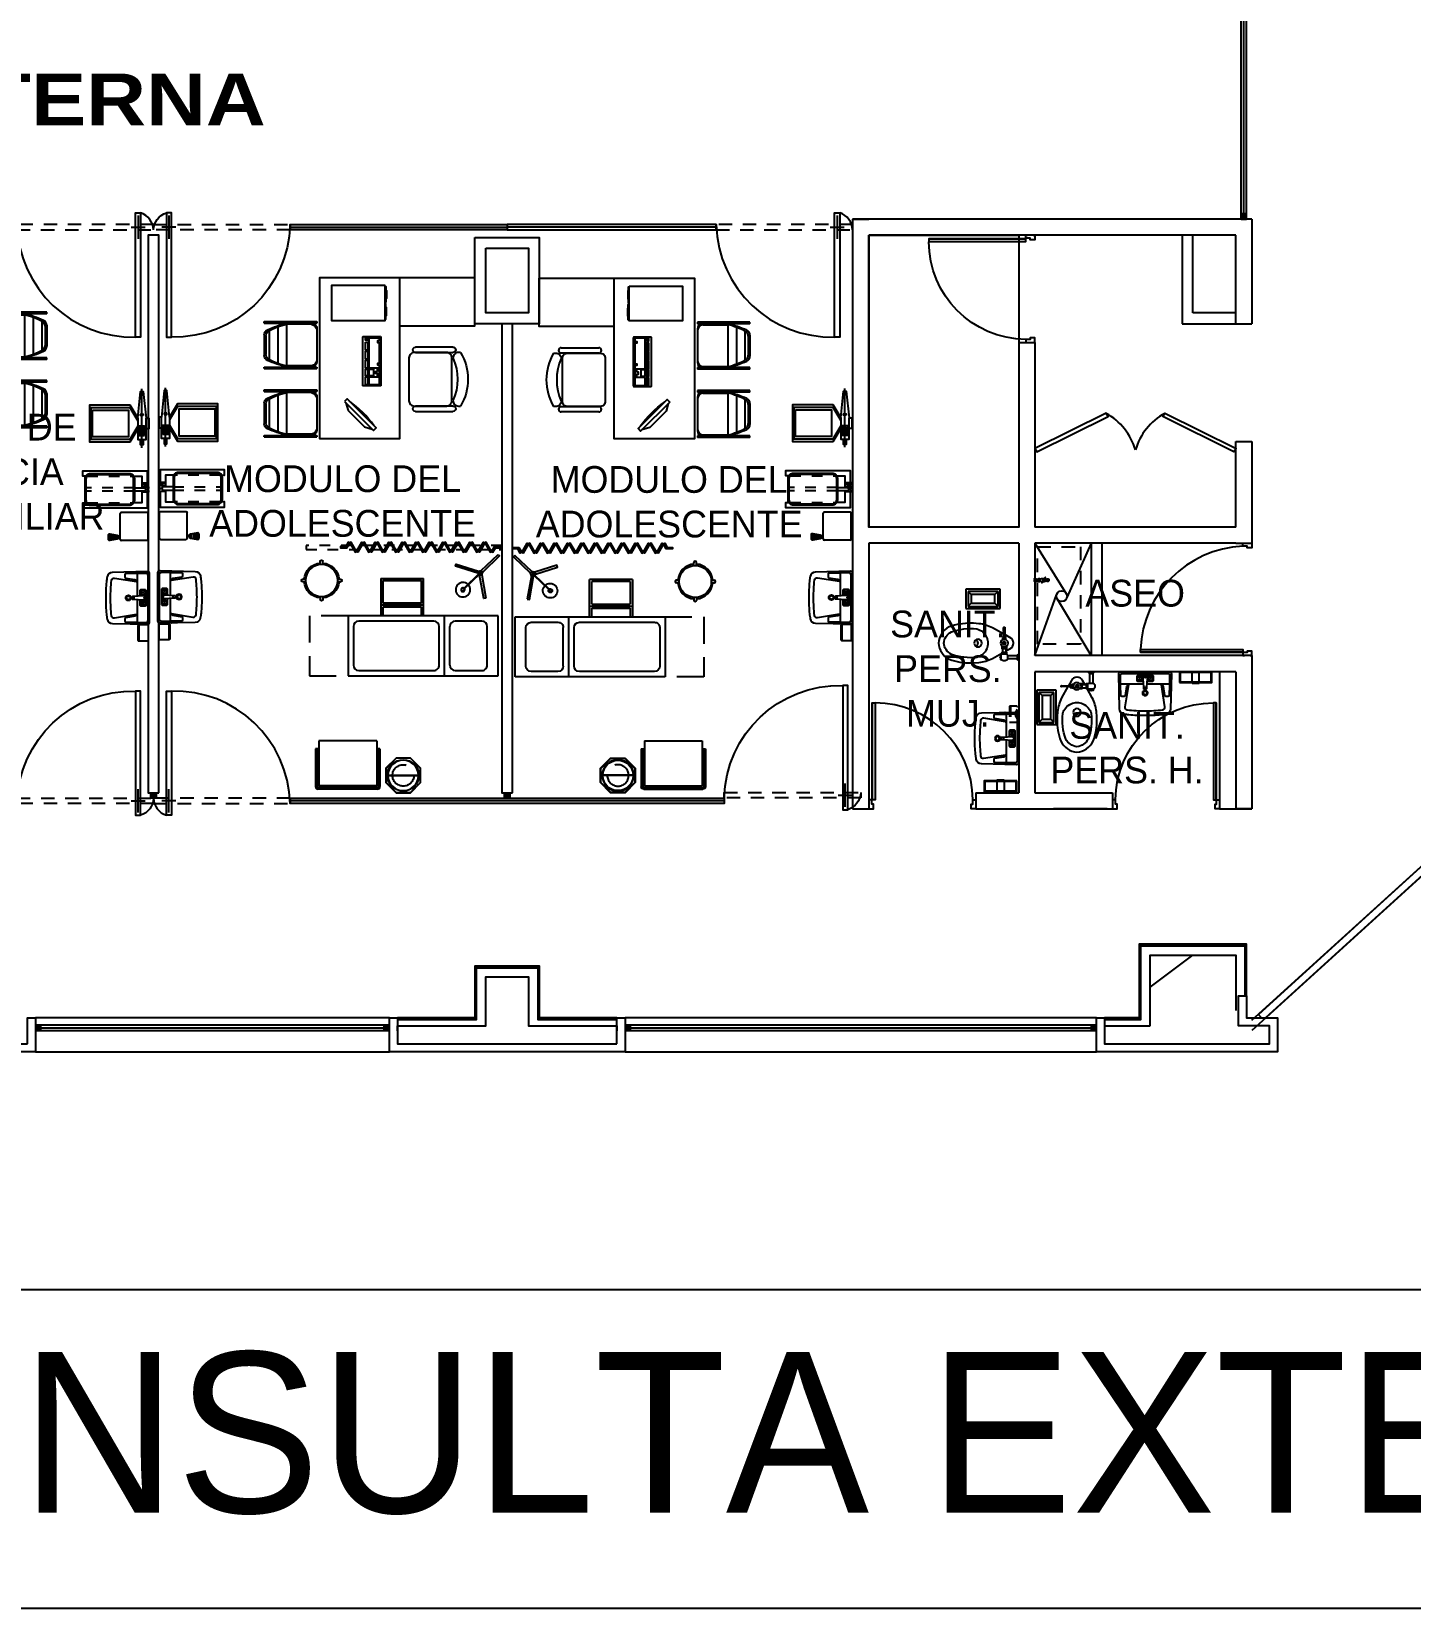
# Model space of a CAD drawing. Header units: millimetres. Extents: x 2523 to 2756, y 378 to 482.
# Drawn here: x 2570.74 to 2583.61, y 378.27 to 392.99 of the extents above; entities that cross this region are included whole.
import ezdxf

# ---------------------------------------------------------------- set-up
doc = ezdxf.new("R2010")
doc.units = ezdxf.units.MM
for name, pattern in [('DASHED', [0.75, 0.5, -0.25]), ('H25', [0.06, 0.0375, -0.0225]), ('HIDDE50', [0.08, 0.05, -0.03]), ('HIDDEN', [0.375, 0.25, -0.125]), ('HIDDEN2', [0.1875, 0.125, -0.0625])]:
    doc.linetypes.add(name, pattern=pattern)
doc.layers.get('Defpoints').update_dxf_attribs({"color": 8})
for name, color, linetype in [('CANCEL', 6, 'Continuous'), ('MOBILIARIO', 161, 'Continuous'), ('MOBSANIT', 161, 'Continuous'), ('MS', 8, 'Continuous'), ('PISOS', 1, 'Continuous'), ('PUERTAS', 2, 'Continuous')]:
    doc.layers.add(name, color=color, linetype=linetype)
doc.styles.add('STYLE1', font='GOTHIC.TTF')
doc.styles.add('TEXTOS', font='')
doc.styles.get('TEXTOS').set_extended_font_data('Arial Black')

# ---------------------------------------------------------------- blocks, each defined once
blk = doc.blocks.new('LVVZ1VS')
at = {"color": 8}
blk.add_line((0.012, -0.143), (-0.012, -0.143), dxfattribs=at)
for points in [[(0.24, -0.348), (0.245, -0.02, 0.418008), (0.225, 0), (-0.225, 0, 0.421093), (-0.245, -0.02), (-0.237, -0.349, 0.362961), (-0.195, -0.397, 0.013873), (-0.151, -0.403, 0.023993), (0.002, -0.41, 0.024799), (0.151, -0.403, 0.015126), (0.198, -0.396, 0.364514)], [(-0.075, -0.068, -0.247805), (-0.057, -0.086, 0.116963), (-0.045, -0.086, -0.247805), (-0.027, -0.068, 0.116963), (-0.027, -0.056, -0.247805), (-0.045, -0.038, 0.116963), (-0.057, -0.038, -0.247805), (-0.075, -0.056, 0.116963)], [(0.012, -0.14), (0.018, -0.069, 0.015831), (0.018, -0.069), (0.018, -0.042, 0.414214), (0.014, -0.038), (-0.014, -0.038, 0.414214), (-0.018, -0.042), (-0.018, -0.069, 0.015831), (-0.018, -0.069), (-0.012, -0.14, -0.015831), (-0.012, -0.141), (-0.012, -0.159, 0.414214), (-0.008, -0.163), (0.008, -0.163, 0.414214), (0.012, -0.159), (0.012, -0.141, -0.015831)], [(0.075, -0.068, 0.247805), (0.057, -0.086, -0.116963), (0.045, -0.086, 0.247805), (0.027, -0.068, -0.116963), (0.027, -0.056, 0.247805), (0.045, -0.038, -0.116963), (0.057, -0.038, 0.247805), (0.075, -0.056, -0.116963)]]:
    blk.add_lwpolyline(points, format="xyb", close=True)
for points in [[(0.243, -0.127, -0.408931), (0.24, -0.13), (0.231, -0.13, -0.419516), (0.228, -0.126), (0.229, -0.035, 0.49024), (0.209, -0.015), (-0.209, -0.015, 0.425911), (-0.229, -0.035), (-0.228, -0.126, -0.419516), (-0.231, -0.13), (-0.239, -0.13, -0.408931), (-0.242, -0.127)], [(0.144, -0.115, -0.368916), (0.154, -0.123), (0.189, -0.327, -0.428122), (0.167, -0.356, -0.027474), (0.002, -0.365, -0.026047), (-0.163, -0.356, -0.428854), (-0.185, -0.328), (-0.154, -0.123, -0.368908), (-0.144, -0.115), (-0.015, -0.115)], [(-0.017, -0.089), (-0.069, -0.089, -0.414214), (-0.078, -0.08), (-0.078, -0.044, -0.414214), (-0.069, -0.034), (0.068, -0.034, -0.414214), (0.078, -0.044), (0.078, -0.08, -0.414214), (0.068, -0.089), (0.017, -0.089)]]:
    blk.add_lwpolyline(points, format="xyb")
for points in [[(-0.228, -0.115), (-0.144, -0.115)], [(0.144, -0.115), (0.228, -0.115)]]:
    blk.add_lwpolyline(points, dxfattribs=at)
for points in [[(-0.228, -0.126), (-0.226, -0.22, 0.408931), (-0.216, -0.23), (-0.195, -0.23, 0.368908), (-0.185, -0.222), (-0.172, -0.138, -0.336277), (-0.162, -0.13), (-0.155, -0.13)], [(0.155, -0.13), (0.162, -0.13, -0.262297), (0.172, -0.138), (0.185, -0.222, 0.368908), (0.195, -0.23), (0.216, -0.23, 0.408931), (0.226, -0.22), (0.228, -0.126)]]:
    blk.add_lwpolyline(points, format="xyb", dxfattribs=at)
blk.add_lwpolyline([(0.015, -0.115), (0.144, -0.115)])
for centre, radius in [((-0.051, -0.062), 0.00337), ((-0.051, -0.062), 0.00337), ((0, -0.049), 0.00515), ((0.051, -0.062), 0.00337), ((0.051, -0.062), 0.00337)]:
    blk.add_circle(centre, radius)
for radius in [0.025, 0.0175]:
    blk.add_circle((0, -0.198), radius, dxfattribs=at)
for centre, start, end in [((-0.051, -0.062), 106.4867, 163.5133), ((-0.051, -0.062), 196.4867, 253.5133), ((-0.051, -0.062), 16.4867, 73.5133), ((-0.051, -0.062), 286.4867, 343.5133), ((0.051, -0.062), 106.4867, 163.5133), ((0.051, -0.062), 196.4867, 253.5133), ((0.051, -0.062), 16.4867, 73.5133), ((0.051, -0.062), 286.4867, 343.5133)]:
    blk.add_arc(centre, 0.0225, start, end, dxfattribs=at)
blk = doc.blocks.new('BPED')
at = {"layer": 'MOBILIARIO'}
for p, q in [((0, -0.12), (0, 0.12)), ((0.25, 0.13), (0.01, 0.13)), ((0.26, -0.12), (0.26, 0.12)), ((-0.096, -0.076), (-0.096, -0.123)), ((-0.077, -0.079), (-0.077, -0.12)), ((-0.058, -0.082), (-0.058, -0.117)), ((-0.038, -0.085), (-0.038, -0.114)), ((-0.02, -0.093), (0, -0.093)), ((-0.02, -0.105), (0, -0.105)), ((0.25, -0.13), (0.01, -0.13))]:
    blk.add_line(p, q, dxfattribs=at)
blk.add_lwpolyline([(-0.02, -0.109, -0.367747), (-0.029, -0.119), (-0.098, -0.131, -0.462259), (-0.11, -0.121), (-0.11, -0.078, -0.462259), (-0.098, -0.068), (-0.029, -0.08, -0.367747), (-0.02, -0.09)], format="xyb", close=True, dxfattribs=at)
for centre, start, end in [((0.01, 0.12), 90, 180), ((0.25, 0.12), 0, 90), ((0.01, -0.12), 180, 270), ((0.25, -0.12), 270, 0)]:
    blk.add_arc(centre, 0.01, start, end, dxfattribs=at)
blk = doc.blocks.new('36211405')
at = {"color": 8}
for p, q in [((-0.298, 0.011), (-0.298, -0.009)), ((-0.298, -0.029), (-0.298, -0.039))]:
    blk.add_line(p, q, dxfattribs=at)
for p, q in [((-0.285, -0.009), (-0.285, 0.011)), ((-0.277, -0.009), (-0.277, 0.011))]:
    blk.add_line(p, q)
at = {"color": 8, "linetype": 'H25'}
for p, q in [((0.262, 0.091), (-0.159, 0.091)), ((-0.178, -0.019), (0.271, -0.019)), ((-0.178, -0.049), (0.271, -0.049)), ((0.262, -0.159), (-0.159, -0.159))]:
    blk.add_line(p, q, dxfattribs=at)
blk.add_lwpolyline([(-0.25, 0.011), (-0.311, 0.011), (-0.311, 0.024), (-0.25, 0.024)], close=True)
at = {"color": 8}
for points in [[(0.274, 0.091), (0.302, 0.091), (0.302, 0.141), (-0.298, 0.141), (-0.298, 0.024)], [(-0.171, 0.091), (-0.248, 0.091), (-0.248, -0.019)], [(-0.298, -0.059), (-0.298, -0.209), (0.302, -0.209), (0.302, -0.159), (0.274, -0.159)], [(-0.248, -0.049), (-0.248, -0.159), (-0.171, -0.159)]]:
    blk.add_lwpolyline(points, dxfattribs=at)
for points in [[(-0.128, 0.116, 0.414214), (-0.178, 0.066), (-0.178, -0.134, 0.414214), (-0.128, -0.184), (0.231, -0.184, 0.414214), (0.281, -0.134), (0.281, 0.066, 0.414214), (0.231, 0.116)], [(-0.128, 0.106, 0.414214), (-0.168, 0.066), (-0.168, -0.134, 0.414214), (-0.128, -0.174), (0.231, -0.174, 0.414214), (0.271, -0.134), (0.271, 0.066, 0.414214), (0.231, 0.106)]]:
    blk.add_lwpolyline(points, format="xyb", close=True)
for points in [[(-0.25, -0.019), (-0.25, -0.009), (-0.311, -0.009), (-0.311, -0.025), (-0.284, -0.033)], [(-0.284, -0.035), (-0.311, -0.043), (-0.311, -0.059), (-0.25, -0.059), (-0.25, -0.049)]]:
    blk.add_lwpolyline(points)
blk.add_lwpolyline([(-0.178, -0.019), (-0.269, -0.019, 1), (-0.269, -0.049), (-0.178, -0.049)], format="xyb")
blk = doc.blocks.new('31300054')
blk.add_line((-0.225, -0.0625), (0.325, -0.0625))
for points in [[(-0.05, -0.1), (-0.175, -0.175), (-0.175, -0.55), (0.175, -0.55), (0.175, -0.175), (0.05, -0.1), (0.3, -0.075), (0.3, -0.05), (0.05, -0.025), (0.05, 0), (-0.05, 0), (-0.05, -0.025)], [(-0.15, -0.05), (-0.2, -0.05), (-0.2, -0.075), (-0.15, -0.075)], [(0.05, -0.1), (-0.15, -0.1), (-0.15, -0.025), (0.05, -0.025)], [(-0.025, -0.1), (-0.15, -0.175), (-0.15, -0.5375), (0.15, -0.5375), (0.15, -0.175), (0.025, -0.1)]]:
    blk.add_lwpolyline(points)
for points in [[(-0.1125, -0.0375), (-0.025, -0.0375), (-0.025, -0.0875), (-0.1125, -0.0875)], [(-0.0375, -0.05), (-0.1, -0.05), (-0.1, -0.075), (-0.0375, -0.075)], [(0.075, -0.05), (0.075, -0.075), (0.0875, -0.075), (0.0875, -0.05)], [(0.125, -0.525), (0.125, -0.1875), (-0.125, -0.1875), (-0.125, -0.525)]]:
    blk.add_lwpolyline(points, close=True)
blk = doc.blocks.new('DEJ')
at = {"layer": 'MOBILIARIO'}
blk.add_line((0.075, 0.09), (-0.075, 0.09), dxfattribs=at)
blk.add_lwpolyline([(0.075, 0), (0.075, 0.09, 0.414214), (0.065, 0.1), (-0.065, 0.1, 0.414214), (-0.075, 0.09), (-0.075, 0)], format="xyb", close=True, dxfattribs=at)
blk = doc.blocks.new('511.836.0295')
for p, q in [((-0.05, -0.139), (-0.05, 0.211)), ((0, 0.211), (0, -0.139)), ((0.5, -0.139), (0.5, 0.211)), ((0.55, 0.211), (0.55, -0.139))]:
    blk.add_line(p, q)
for points in [[(0.05, 0.211, -0.414214), (0, 0.261), (0, 0.282)], [(0.5, 0.282), (0.5, 0.261, -0.414214), (0.45, 0.211)]]:
    blk.add_lwpolyline(points, format="xyb")
blk.add_lwpolyline([(0.45, -0.2), (0.05, -0.2, -0.414214), (0, -0.15), (0, 0.15, -0.414214), (0.05, 0.2), (0.45, 0.2, -0.414214), (0.5, 0.15), (0.5, -0.15, -0.414214)], format="xyb", close=True)
for centre, radius, start, end in [((0.25, -0.145), 0.495, 59.6754, 120.3246), ((-0.025, 0.211), 0.025, 0, 180), ((0.25, -0.242), 0.495, 66.1767, 113.8233), ((0.525, 0.211), 0.025, 0, 180), ((-0.025, -0.139), 0.025, 180, 0), ((0.525, -0.139), 0.025, 180, 0)]:
    blk.add_arc(centre, radius, start, end)
blk = doc.blocks.new('COMPU-B')
for p, q in [((372.676, 223.735), (372.523, 223.581)), ((372.748, 223.755), (372.676, 223.735)), ((372.523, 223.581), (372.502, 223.509))]:
    blk.add_line(p, q)
for points in [[(372.761, 223.768), (372.49, 223.496), (372.514, 223.472), (372.786, 223.743)], [(372.992, 223.573), (372.992, 223.55), (372.917, 223.55), (372.917, 223.573)], [(372.992, 223.538), (372.992, 223.443), (372.917, 223.443), (372.917, 223.538)], [(373.062, 223.573), (373.062, 223.55), (373.002, 223.55), (373.002, 223.573)], [(373.062, 223.538), (373.062, 223.498), (373.002, 223.498), (373.002, 223.538)], [(373.147, 223.573), (373.147, 223.55), (373.072, 223.55), (373.072, 223.573)], [(373.357, 223.443), (373.327, 223.443), (373.327, 223.46), (373.312, 223.46), (373.312, 223.443), (373.117, 223.443), (373.117, 223.46), (373.102, 223.46), (373.102, 223.443), (373.072, 223.443), (373.072, 223.538), (373.357, 223.538)], [(373.231, 223.573), (373.231, 223.55), (373.156, 223.55), (373.156, 223.573)], [(373.314, 223.573), (373.314, 223.55), (373.239, 223.55), (373.239, 223.573)], [(373.357, 223.573), (373.357, 223.55), (373.334, 223.55), (373.334, 223.573)], [(373.042, 223.46), (373.062, 223.46), (373.062, 223.443), (373.002, 223.443), (373.002, 223.46), (373.022, 223.46), (373.022, 223.478), (373.042, 223.478)]]:
    blk.add_lwpolyline(points, close=True)
blk.add_lwpolyline([(373.367, 223.433, -0.414214), (373.362, 223.428), (372.912, 223.428, -0.414214), (372.907, 223.433), (372.907, 223.593, -0.414214), (372.912, 223.598), (373.362, 223.598, -0.414214), (373.367, 223.593)], format="xyb", close=True)
blk.add_arc((371.93, 224.327), 1.031, 305.9746, 324.0254)
blk = doc.blocks.new('SILLAFAC')
for p, q in [((0.126, 0.22), (-0.364, 0.22)), ((-0.364, 0.22), (-0.364, 0.205)), ((0.126, 0.205), (-0.364, 0.205)), ((-0.364, 0.155), (-0.364, -0.155)), ((-0.364, 0.155), (-0.364, 0.135)), ((-0.082, 0.205), (-0.314, 0.205)), ((-0.082, 0.205), (-0.314, 0.205)), ((-0.314, 0.195), (-0.08, 0.195)), ((-0.08, 0.195), (-0.08, -0.195)), ((0, 0.171), (0, -0.171)), ((0.126, 0.205), (0.126, 0.22)), ((0.08, 0.135), (0.08, -0.135)), ((0.111, 0.089), (0.111, -0.089)), ((0.126, 0.098), (0.126, -0.098)), ((0.126, -0.205), (-0.364, -0.205)), ((-0.364, -0.205), (-0.364, -0.22)), ((0.126, -0.22), (-0.364, -0.22)), ((-0.314, -0.195), (-0.08, -0.195)), ((-0.082, -0.205), (-0.314, -0.205)), ((0.126, -0.22), (0.126, -0.205))]:
    blk.add_line(p, q)
for centre, radius, start, end in [((-0.314, 0.155), 0.05, 90, 180), ((-0.304, 0.136), 0.0594, 99.0812, 181.3077), ((-0.323, -0.794), 1.027, 65.8862, 76.4075), ((-0.244, -0.49), 0.705, 62.1983, 76.5409), ((0.061, 0.089), 0.05, 0, 62.1983), ((0.076, 0.098), 0.05, 0, 65.8862), ((-0.304, -0.136), 0.0594, 178.6923, 260.9188), ((-0.323, 0.794), 1.027, 283.5925, 294.1138), ((-0.244, 0.49), 0.705, 283.4591, 297.8017), ((0.061, -0.089), 0.05, 297.8017, 0), ((0.076, -0.098), 0.05, 294.1138, 0), ((-0.314, -0.155), 0.05, 180, 270)]:
    blk.add_arc(centre, radius, start, end)
blk = doc.blocks.new('18830057')
blk.add_lwpolyline([(0, -0.5), (0, 0), (0.325, 0), (0.325, -0.5)], close=True)
at = {"color": 8}
for points in [[(0.01, -0.5), (0.01, -0.5075), (0.045, -0.5075)], [(0.12, -0.5075), (0.155, -0.5075), (0.155, -0.5)], [(0.205, -0.5075), (0.17, -0.5075), (0.17, -0.5)], [(0.315, -0.5), (0.315, -0.5075), (0.28, -0.5075)]]:
    blk.add_lwpolyline(points, dxfattribs=at)
for points in [[(0.12, -0.5025), (0.045, -0.5025), (0.045, -0.5125), (0.12, -0.5125)], [(0.205, -0.5025), (0.28, -0.5025), (0.28, -0.5125), (0.205, -0.5125)]]:
    blk.add_lwpolyline(points, close=True, dxfattribs=at)
blk = doc.blocks.new('ESCMED1')
at = {"layer": 'MOBILIARIO'}
blk.add_lwpolyline([(-0.45, 0.75), (-0.45, 1.45), (0, 1.45), (0, 0), (-1.5, 0), (-1.5, 0.75), (0, 0.75)], dxfattribs=at)
at = {"layer": 'MOBILIARIO', "extrusion": (0, 0, -1), "xscale": -1, "zscale": -1}
blk.add_blockref('511.836.0295', (1.198, 1.034), dxfattribs=at)
at = {"layer": 'MOBILIARIO'}
for name, p, rotation in [('18830057', (-0.073, 0.112), 179.9978167563688), ('SILLAFAC', (-1.267, -0.39), 270.000000000026), ('SILLAFAC', (-0.629, -0.39), 270.000000000026)]:
    blk.add_blockref(name, p, dxfattribs=dict(at, rotation=rotation))
at = {"layer": 'MOBILIARIO', "xscale": -1, "rotation": 180.0000434723678}
blk.add_blockref('COMPU-B', (-373.917, 224), dxfattribs=at)
blk = doc.blocks.new('MPASTEUR')
at = {"layer": 'MOBILIARIO'}
for p, q in [((0.375, 0.3), (0.025, 0.3)), ((0.375, 0.27), (0.375, 0.3)), ((0, -0.275), (0, 0.275)), ((0.015, -0.275), (0.015, 0.275)), ((0.375, 0.285), (0.025, 0.285)), ((0.03, -0.27), (0.03, 0.27)), ((0.45, 0.27), (0.03, 0.27)), ((0.45, -0.27), (0.45, 0.27)), ((0.375, -0.285), (0.025, -0.285)), ((0.45, -0.27), (0.03, -0.27)), ((0.375, -0.3), (0.375, -0.27)), ((0.375, -0.3), (0.025, -0.3))]:
    blk.add_line(p, q, dxfattribs=at)
for centre, radius, start, end in [((0.025, 0.275), 0.025, 90, 180), ((0.025, 0.275), 0.01, 90, 180), ((0.025, -0.275), 0.025, 180, 270), ((0.025, -0.275), 0.01, 180, 270)]:
    blk.add_arc(centre, radius, start, end, dxfattribs=at)
blk = doc.blocks.new('CUBETA')
for p, q in [((-0.147, 0.002), (0.148, 0.002)), ((-0.147, -0.002), (0.148, -0.002))]:
    blk.add_line(p, q)
for points in [[(-0.066, 0.162), (-0.161, 0.067), (-0.161, -0.067), (-0.066, -0.161), (0.068, -0.161), (0.163, -0.067), (0.163, 0.067), (0.068, 0.162)], [(-0.065, 0.16), (-0.159, 0.066), (-0.159, -0.066), (-0.065, -0.159), (0.067, -0.159), (0.161, -0.066), (0.161, 0.066), (0.067, 0.16)]]:
    blk.add_lwpolyline(points, close=True)
blk.add_circle((0, 0), 0.147)
at = {"linetype": 'DASHED'}
blk.add_circle((0, 0), 0.1, dxfattribs=at)
for start, end in [(1.0052, 178.9948), (181.0052, 358.9948)]:
    blk.add_arc((0, 0), 0.142, start, end)
blk = doc.blocks.new('35670106')
for p, q in [((-0.02, 0.017), (-0.033, -0.006)), ((-0.003, 0.005), (0.165, 0.118)), ((0, 0), (0.168, 0.113)), ((0, 0.017), (0.004, 0.01)), ((0.008, 0.005), (0.014, -0.005)), ((0.005, -0.022), (-0.023, -0.023))]:
    blk.add_line(p, q)
for points in [[(-0.02, 0.237), (0, 0.237), (0, 0.017), (-0.02, 0.017)], [(-0.205, -0.144), (-0.216, -0.128), (-0.033, -0.006), (-0.023, -0.023)], [(0.005, -0.022), (0.014, -0.004), (0.206, -0.106), (0.197, -0.124)]]:
    blk.add_lwpolyline(points, close=True)
for centre, radius in [((-0.01, -0.003), 0.0102), ((0.177, 0.123), 0.0131)]:
    blk.add_circle(centre, radius)
for centre, radius, start, end in [((0.177, 0.123), 0.0679, 216.7659, 211.9695), ((0.178, 0.123), 0.0174, 223.7468, 204.9465)]:
    blk.add_arc(centre, radius, start, end)
blk = doc.blocks.new('MESUN')
at = {"layer": 'MOBILIARIO'}
for p, q in [((0, 1.76), (-0.56, 1.76)), ((-0.56, 1.76), (-0.56, 0.36)), ((-0.1, 1.66), (-0.46, 1.66)), ((0, 0.36), (0, 1.76)), ((-0.51, 1.61), (-0.51, 1.36)), ((-0.05, 1.36), (-0.05, 1.61)), ((0, 1.26), (-0.56, 1.26)), ((-0.1, 1.31), (-0.46, 1.31)), ((-0.1, 1.21), (-0.46, 1.21)), ((-0.56, 1.065), (-0.91, 1.065)), ((-0.91, 0.665), (-0.91, 1.065)), ((-0.68, 1.045), (-0.89, 1.045)), ((-0.89, 0.685), (-0.89, 1.045)), ((-0.68, 1.045), (-0.68, 0.685)), ((-0.66, 1.065), (-0.66, 0.665)), ((-0.56, 1.045), (-0.64, 1.045)), ((-0.64, 1.045), (-0.64, 0.685)), ((-0.51, 1.16), (-0.51, 0.46)), ((-0.05, 0.46), (-0.05, 1.16)), ((-0.91, 0.665), (-0.56, 0.665)), ((-0.89, 0.685), (-0.68, 0.685)), ((-0.64, 0.685), (-0.56, 0.685)), ((-0.56, 0.36), (0, 0.36)), ((-0.46, 0.41), (-0.1, 0.41))]:
    blk.add_line(p, q, dxfattribs=at)
at = {"layer": 'MOBILIARIO', "linetype": 'HIDDEN'}
for p, q in [((-0.56, 0.36), (-0.56, 0)), ((0, 0), (0, 0.36)), ((-0.56, 0), (0, 0))]:
    blk.add_line(p, q, dxfattribs=at)
at = {"layer": 'MOBILIARIO'}
for centre, start, end in [((-0.46, 1.61), 90, 180), ((-0.1, 1.61), 0, 90), ((-0.46, 1.36), 180, 270), ((-0.1, 1.36), 270, 0), ((-0.46, 1.16), 90, 180), ((-0.1, 1.16), 0, 90), ((-0.46, 0.46), 180, 270), ((-0.1, 0.46), 270, 0)]:
    blk.add_arc(centre, 0.05, start, end, dxfattribs=at)
blk = doc.blocks.new('Banco giratorio')
at = {"layer": 'MOBILIARIO'}
for p, q in [((-0.025, 0.312), (-0.025, 0.339)), ((0, 0.312), (0, 0.339)), ((-0.162, 0.175), (-0.189, 0.175)), ((-0.162, 0.15), (-0.189, 0.15)), ((0.137, 0.175), (0.164, 0.175)), ((0.137, 0.15), (0.164, 0.15)), ((-0.025, 0.013), (-0.025, -0.013)), ((0, 0.013), (0, -0.013))]:
    blk.add_line(p, q, dxfattribs=at)
blk.add_circle((-0.012, 0.163), 0.15, dxfattribs=at)
for centre, radius, start, end in [((-0.012, 0.163), 0.163, 94.386, 175.614), ((-0.012, 0.339), 0.0125, 0, 180), ((-0.012, 0.163), 0.163, 4.386, 85.614), ((-0.189, 0.163), 0.0125, 90, 270), ((-0.012, 0.163), 0.163, 184.386, 265.614), ((-0.012, 0.163), 0.163, 274.386, 355.614), ((0.164, 0.163), 0.0125, 270, 90), ((-0.012, -0.013), 0.0125, 180, 0)]:
    blk.add_arc(centre, radius, start, end, dxfattribs=at)
blk = doc.blocks.new('CORT')
for points in [[(0.06, 0.008), (0.01, 0.008), (0.01, -0.007), (0.069, -0.007), (0.096, 0.04), (0.083, 0.047)], [(0.159, -0.04), (0.109, 0.047), (0.096, 0.04), (0.146, -0.047)], [(0.159, -0.04), (0.209, 0.047), (0.222, 0.04), (0.172, -0.047)], [(0.285, -0.04), (0.235, 0.047), (0.222, 0.04), (0.272, -0.047)], [(0.285, -0.04), (0.335, 0.047), (0.348, 0.04), (0.298, -0.047)], [(0.411, -0.04), (0.361, 0.047), (0.348, 0.04), (0.398, -0.047)], [(0.411, -0.04), (0.461, 0.047), (0.474, 0.04), (0.424, -0.047)], [(0.537, -0.04), (0.487, 0.047), (0.474, 0.04), (0.524, -0.047)], [(0.537, -0.04), (0.587, 0.047), (0.6, 0.04), (0.55, -0.047)], [(0.663, -0.04), (0.613, 0.047), (0.6, 0.04), (0.65, -0.047)], [(0.663, -0.04), (0.713, 0.047), (0.726, 0.04), (0.676, -0.047)], [(0.789, -0.04), (0.739, 0.047), (0.726, 0.04), (0.776, -0.047)], [(0.789, -0.04), (0.839, 0.047), (0.852, 0.04), (0.802, -0.047)], [(0.915, -0.04), (0.865, 0.047), (0.852, 0.04), (0.902, -0.047)], [(0.915, -0.04), (0.965, 0.047), (0.978, 0.04), (0.928, -0.047)], [(1.041, -0.04), (0.991, 0.047), (0.978, 0.04), (1.028, -0.047)], [(1.041, -0.04), (1.091, 0.047), (1.104, 0.04), (1.054, -0.047)], [(1.167, -0.04), (1.117, 0.047), (1.104, 0.04), (1.154, -0.047)], [(1.167, -0.04), (1.217, 0.047), (1.23, 0.04), (1.18, -0.047)], [(1.293, -0.04), (1.243, 0.047), (1.23, 0.04), (1.28, -0.047)], [(1.293, -0.04), (1.343, 0.047), (1.356, 0.04), (1.306, -0.047)], [(1.419, -0.04), (1.369, 0.047), (1.356, 0.04), (1.406, -0.047)], [(1.454, -0.007), (1.504, -0.007), (1.504, 0.008), (1.446, 0.008), (1.419, -0.04), (1.432, -0.047)]]:
    blk.add_lwpolyline(points, close=True)
blk = doc.blocks.new('PP3')
at = {"layer": 'CANCEL'}
blk.add_line((-1.275, 0), (-1.275, 0.05), dxfattribs=at)
at = {"layer": 'CANCEL', "color": 252}
for p, q in [((-0.209, 0.025), (-0.078, 0.025)), ((-0.144, 0.134), (-0.144, -0.084))]:
    blk.add_line(p, q, dxfattribs=at)
at = {"layer": 'CANCEL'}
blk.add_lwpolyline([(-0.12, 0.16), (-0.12, -1), (-0.168, -1), (-0.168, 0.16), (-0.12, 0.16), (-0.12, -0.99)], dxfattribs=at)
at = {"layer": 'CANCEL', "color": 252, "linetype": 'HIDDEN2'}
blk.add_lwpolyline([(0, 0.05), (-1.275, 0.05), (-1.275, 0), (0, 0)], close=True, dxfattribs=at)
at = {"layer": 'CANCEL'}
blk.add_circle((-0.144, 0.025), 0.00483, dxfattribs=at)
for centre, radius, start, end in [((-0.177, -0.007), 0.177, 2.4258, 71.2368), ((-0.196, 0.079), 1.079, 181.5376, 271.514)]:
    blk.add_arc(centre, radius, start, end, dxfattribs=at)
blk = doc.blocks.new('KK')
at = {"layer": 'CANCEL'}
blk.add_lwpolyline([(-0.025, -0.05), (-0.025, 0), (0.025, 0), (0.025, -0.05)], close=True, dxfattribs=at)
blk.add_solid([(-0.025, -0.05), (-0.025, 0), (0.025, -0.05), (0.025, 0)], dxfattribs=at)
blk = doc.blocks.new('A$C730E3545')
for p, q in [((0.32, 0.18), (0, 0.18)), ((0, 0.18), (0, 0)), ((0.3, 0.16), (0.02, 0.16)), ((0.05, 0.13), (0.02, 0.16)), ((0.02, 0.16), (0.02, 0.02)), ((0.3, 0.16), (0.27, 0.13)), ((0.3, 0.02), (0.3, 0.16)), ((0.32, 0), (0.32, 0.18)), ((0, 0), (0.32, 0)), ((0.05, 0.05), (0.02, 0.02)), ((0.02, 0.02), (0.3, 0.02)), ((0.27, 0.13), (0.05, 0.13)), ((0.05, 0.13), (0.05, 0.05)), ((0.05, 0.05), (0.27, 0.05)), ((0.27, 0.05), (0.27, 0.13)), ((0.3, 0.02), (0.27, 0.05))]:
    blk.add_line(p, q)
blk = doc.blocks.new('A$C05C22262')
at = {"color": 8}
for p, q in [((0.038, 0.735), (0.038, 0.742)), ((0.052, 0.735), (0.052, 0.742)), ((0.066, 0.735), (0.066, 0.742)), ((0.098, 0.632), (0.085, 0.632)), ((0.085, 0.615), (0.098, 0.615)), ((0.098, 0.598), (0.085, 0.598)), ((0.19, 0.615), (0.18, 0.615)), ((0.185, 0.61), (0.185, 0.62)), ((0.221, 0.627), (0.218, 0.627)), ((0.221, 0.603), (0.218, 0.603)), ((0.234, 0.624), (0.221, 0.624)), ((0.234, 0.615), (0.221, 0.615)), ((0.234, 0.606), (0.221, 0.606)), ((0.033, 0.586), (0.033, 0.584)), ((0.037, 0.579), (0.037, 0.584)), ((0.052, 0.579), (0.052, 0.584)), ((0.067, 0.579), (0.067, 0.584)), ((0.071, 0.586), (0.071, 0.584))]:
    blk.add_line(p, q, dxfattribs=at)
for p, q in [((0.037, 0.735), (0.037, 0.644)), ((0.067, 0.735), (0.067, 0.644)), ((0.135, 0.63), (0.098, 0.63)), ((0.135, 0.599), (0.098, 0.599))]:
    blk.add_line(p, q)
for points in [[(0.025, 0.75), (0.079, 0.75, -0.443315), (0.071, 0.742), (0.033, 0.742, -0.443315)], [(0.254, 0.611), (0.329, 0.609, 0.421553), (0.334, 0.614), (0.334, 0.616, 0.421553), (0.329, 0.621), (0.254, 0.619)], [(0.049, 0.579), (0.056, 0.579), (0.056, 0.577, -0.414214), (0.054, 0.575), (0.051, 0.575, -0.414214), (0.049, 0.577)]]:
    blk.add_lwpolyline(points, format="xyb", close=True, dxfattribs=at)
for points in [[(0.072, 0.742), (0.072, 0.735), (0.033, 0.735), (0.033, 0.742)], [(0.198, 0.622), (0.198, 0.607), (0.185, 0.6), (0.172, 0.607), (0.172, 0.622), (0.185, 0.63)], [(0.234, 0.599), (0.221, 0.599), (0.221, 0.631), (0.234, 0.631)], [(0.247, 0.604), (0.234, 0.604), (0.234, 0.626), (0.247, 0.626)], [(0.254, 0.608), (0.247, 0.608), (0.247, 0.622), (0.254, 0.622)], [(0.032, 0.584), (0.073, 0.584), (0.073, 0.579), (0.032, 0.579)]]:
    blk.add_lwpolyline(points, close=True, dxfattribs=at)
for points in [[(0.269, 0.611), (0.328, 0.505, -0.085425), (0.366, 0.379), (0.37, 0.328), (0.37, 0.304, -0.095638), (0.336, 0.101, -0.260174), (0.185, 0, -0.260174), (0.034, 0.101, -0.095638), (0, 0.304), (0, 0.328), (0.004, 0.379, -0.085425), (0.042, 0.505), (0.091, 0.592)], [(0.085, 0.635, 0.154601), (0.073, 0.644), (0.032, 0.644, 0.455032), (0.032, 0.586), (0.071, 0.586, 0.259938), (0.085, 0.595)], [(0.112, 0.63), (0.133, 0.668, -0.290731), (0.183, 0.7), (0.185, 0.7), (0.187, 0.7, -0.290731), (0.237, 0.668), (0.264, 0.619)]]:
    blk.add_lwpolyline(points, format="xyb")
blk.add_lwpolyline([(0.085, 0.592), (0.085, 0.638), (0.098, 0.638), (0.098, 0.592)], close=True)
blk.add_lwpolyline([(0.159, 0.592), (0.135, 0.592), (0.135, 0.638), (0.159, 0.638)])
blk.add_lwpolyline([(0.185, 0.463, 0.094025), (0.131, 0.451, 0.231007), (0.052, 0.359), (0.052, 0.359, 0.115347), (0.08, 0.121, 0.246972), (0.185, 0.05, 0.246972), (0.29, 0.121, 0.115347), (0.318, 0.359), (0.318, 0.359, 0.231007), (0.239, 0.451, 0.094025)], format="xyb", close=True)
for radius in [0.035, 0.0095]:
    blk.add_circle((0.185, 0.615), radius)
blk.add_circle((0.185, 0.37), 0.0362, dxfattribs=at)
blk.add_arc((0.185, 0.331), 0.0362, 32.8341, 147.1659, dxfattribs=at)
blk = doc.blocks.new('WC')
at = {"layer": 'MOBSANIT', "rotation": 180}
blk.add_blockref('A$C05C22262', (0.17, 0.75), dxfattribs=at)
blk = doc.blocks.new('A$C2FAA7003')
for p, q in [((0.165, -0.13), (0.165, 0)), ((0.165, -0.15), (0.165, -0.14)), ((0.265, -0.13), (0.265, 0)), ((0.265, -0.15), (0.265, -0.14))]:
    blk.add_line(p, q)
for points in [[(0.44, -0.14), (-0.01, -0.14), (-0.01, 0.01), (0.44, 0.01)], [(0.43, -0.13), (0, -0.13), (0, 0), (0.43, 0)]]:
    blk.add_lwpolyline(points, close=True)
blk.add_lwpolyline([(0.265, -0.15), (0.165, -0.15)])
blk = doc.blocks.new('A$C13D72097')
at = {"linetype": 'HIDDEN2', "ltscale": 0.5}
for p, q in [((-0.046, 0.06), (-0.092, 0.014)), ((-0.092, 0), (0, -0.092)), ((0.053, -0.053), (-0.053, 0.053)), ((0.06, -0.046), (-0.046, 0.06)), ((-0.038, -0.025), (-0.079, -0.013)), ((-0.048, -0.044), (-0.036, -0.032)), ((-0.044, -0.048), (-0.032, -0.036)), ((-0.025, -0.038), (-0.013, -0.079)), ((0.014, -0.092), (0.06, -0.046))]:
    blk.add_line(p, q, dxfattribs=at)
for centre, radius, start, end in [((-0.085, 0.007), 0.01, 135, 225), ((0.236, 0.236), 0.404, 215.7351, 234.2649), ((-0.039, -0.029), 0.004, 315, 73.2347), ((-0.029, -0.039), 0.004, 16.7653, 135), ((0.007, -0.085), 0.01, 225, 315)]:
    blk.add_arc(centre, radius, start, end, dxfattribs=at)
blk = doc.blocks.new('P100')
at = {"color": 2}
blk.add_lwpolyline([(0.032, 0.988), (0.032, 0.085), (0.032, 0.988), (0.059, 0.988), (0.059, 0.085), (0.032, 0.085)], close=True, dxfattribs=at)
for points in [[(0, 0.016), (0, 0), (0.043, 0), (0.043, 0.044), (0.028, 0.044), (0.028, 0.085), (0, 0.085), (0, 0.068)], [(1, 0.016), (1, 0), (0.957, 0), (0.957, 0.044), (0.972, 0.044), (0.972, 0.085), (1, 0.085), (1, 0.068)]]:
    blk.add_lwpolyline(points, dxfattribs=at)
at = {"color": 8}
blk.add_arc((0.061, 0.077), 0.911, 0.5211, 90.1059, dxfattribs=at)
blk = doc.blocks.new('pcl')
at = {"layer": 'PUERTAS'}
for points in [[(-1.257, -0.023), (-0.348, 0.428), (-0.375, 0.468), (-1.284, 0.017), (-1.257, -0.023), (-0.357, 0.422)], [(1.257, -0.023), (0.348, 0.428), (0.375, 0.468), (1.284, 0.017), (1.257, -0.023), (0.357, 0.422)]]:
    blk.add_lwpolyline(points, dxfattribs=at)
at = {"layer": 'PUERTAS', "color": 8}
for centre, start, end in [((-0.74, -0.209), 15.7494, 61.6451), ((0.74, -0.209), 118.3549, 164.2506)]:
    blk.add_arc(centre, 0.768, start, end, dxfattribs=at)
blk = doc.blocks.new('A$C190E7DBA')
at = {"layer": 'MOBILIARIO'}
for p, q in [((-0.085, -0.012), (-0.085, 0.011)), ((-0.082, 0.006), (-0.074, 0.006)), ((-0.07, -0.012), (-0.07, 0.011)), ((-0.07, 0.01), (-0.048, 0.01)), ((-0.048, -0.012), (-0.048, 0.011)), ((-0.045, 0.006), (-0.037, 0.006)), ((-0.033, -0.012), (-0.033, 0.011)), ((0.003, 0.002), (-0.003, -0.002)), ((0.003, 0.002), (-0.003, -0.002)), ((-0.082, -0.007), (-0.074, -0.007)), ((-0.07, -0.01), (-0.048, -0.01)), ((-0.045, -0.007), (-0.037, -0.007))]:
    blk.add_line(p, q, dxfattribs=at)
for points in [[(-0.074, -0.016, 0.763328), (-0.074, -0.007, 0.52558), (-0.074, 0.006, 0.702359), (-0.074, 0.015), (-0.082, 0.015, 0.702359), (-0.082, 0.006, 0.52558), (-0.082, -0.007, 0.763328), (-0.082, -0.016)], [(-0.037, -0.016, 0.763328), (-0.037, -0.007, 0.52558), (-0.037, 0.006, 0.702359), (-0.037, 0.015), (-0.045, 0.015, 0.702359), (-0.045, 0.006, 0.52558), (-0.045, -0.007, 0.763328), (-0.045, -0.016)], [(0.014, -0.023), (0.007, -0.012, 0.162144), (0, -0.007, -0.507847), (-0.007, 0.002, 0.162144), (-0.01, 0.01), (-0.017, 0.021, -1), (-0.014, 0.023), (-0.007, 0.012, 0.162144), (0, 0.007, -0.507847), (0.007, -0.002, 0.162144), (0.01, -0.01), (0.017, -0.021, -1)]]:
    blk.add_lwpolyline(points, format="xyb", close=True, dxfattribs=at)
for points in [[(-0.033, 0.01), (-0.025, 0.01, -0.081673), (-0.013, 0.015)], [(0.012, -0.014, 0.082287), (0.021, -0.009), (0.038, -0.009, 0.789474), (0.038, 0.01), (0.021, 0.01, 0.215191), (-0.009, 0.016)], [(-0.033, -0.01), (-0.025, -0.01, 0.247261), (0.009, -0.015)]]:
    blk.add_lwpolyline(points, format="xyb", dxfattribs=at)
blk.add_circle((0, 0), 0.00346, dxfattribs=at)
blk.add_arc((0.036, 0), 0.0138, 223.6359, 136.3641, dxfattribs=at)
blk = doc.blocks.new('ASEO')
at = {"layer": 'MOBILIARIO'}
for p, q in [((0, 0.525), (0.508, 0.299)), ((1.05, 0.525), (0.514, 0.205)), ((0, 0), (0.475, 0.297)), ((1.05, 0), (0.481, 0.203))]:
    blk.add_line(p, q, dxfattribs=at)
at = {"layer": 'MOBILIARIO', "linetype": 'HIDDEN2'}
blk.add_lwpolyline([(0.034, 0.025), (0.034, 0.425), (0.944, 0.425), (0.944, 0.025)], close=True, dxfattribs=at)
at = {"layer": 'MOBILIARIO'}
blk.add_circle((0.495, 0.251), 0.05, dxfattribs=at)
at = {"layer": 'PISOS'}
for p, q in [((0, 0.625), (1.05, 0.625)), ((0, 0.525), (1.05, 0.525))]:
    blk.add_line(p, q, dxfattribs=at)
at = {"layer": 'MOBILIARIO', "xscale": -1, "rotation": 270.0000000000211}
blk.add_blockref('A$C190E7DBA', (0.345, 0.082), dxfattribs=at)
blk = doc.blocks.new('P105')
at = {"color": 2}
blk.add_lwpolyline([(0.032, 1.038), (0.032, 0.085), (0.032, 1.038), (0.059, 1.038), (0.059, 0.085), (0.032, 0.085)], close=True, dxfattribs=at)
for points in [[(0, 0.016), (0, 0), (0.043, 0), (0.043, 0.044), (0.028, 0.044), (0.028, 0.085), (0, 0.085), (0, 0.068)], [(1.05, 0.016), (1.05, 0), (1.007, 0), (1.007, 0.044), (1.022, 0.044), (1.022, 0.085), (1.05, 0.085), (1.05, 0.068)]]:
    blk.add_lwpolyline(points, dxfattribs=at)
at = {"color": 8}
blk.add_arc((0.024, 0.039), 0.999, 2.6275, 87.9667, dxfattribs=at)

msp = doc.modelspace()

# ---------------------------------------------------------------- linework, layer by layer
for p, q in [((2582.1317, 383.7583), (2595.4117, 395.831)), ((2582.0317, 391.2378), (2582.0317, 395.6129)), ((2582.0567, 391.2378), (2582.0567, 395.6129)), ((2582.0817, 391.2378), (2582.0817, 395.6129)), ((2578.4067, 391.2378), (2578.4067, 385.7332)), ((2578.4067, 391.2378), (2578.5567, 391.2378)), ((2582.1317, 391.2378), (2578.4067, 391.2378)), ((2582.1317, 391.2378), (2582.1317, 390.2629)), ((2573.1567, 391.1628), (2575.1836, 391.1632)), ((2577.1317, 391.1625), (2575.1799, 391.1629)), ((2578.5567, 391.0878), (2578.5567, 388.3629)), ((2581.9817, 391.0878), (2578.5567, 391.0878)), ((2581.5817, 391.0878), (2581.4817, 391.0878)), ((2581.4817, 391.0878), (2581.4817, 390.2629)), ((2581.5817, 390.3629), (2581.5817, 391.0878)), ((2581.9817, 390.2629), (2581.9817, 391.0878)), ((2581.9817, 390.3629), (2581.5817, 390.3629)), ((2581.9817, 390.2629), (2581.9817, 390.3629)), ((2581.4817, 390.2629), (2581.9817, 390.2629)), ((2581.9817, 390.2629), (2582.1317, 390.2629)), ((2579.9567, 390.0878), (2579.9567, 388.3629)), ((2579.9567, 390.0878), (2580.1067, 390.0878)), ((2580.1067, 390.0878), (2580.1067, 388.3629)), ((2581.9817, 389.1629), (2582.1317, 389.1629)), ((2581.9817, 388.3629), (2581.9817, 389.1629)), ((2582.1317, 389.1629), (2582.1317, 388.2129)), ((2582.1317, 389.1629), (2582.1317, 388.2129)), ((2579.9567, 388.3629), (2578.5567, 388.3629)), ((2581.9817, 388.3629), (2580.1067, 388.3629)), ((2578.5567, 388.2129), (2578.5567, 385.7332)), ((2579.9567, 388.2129), (2578.5567, 388.2129)), ((2579.9567, 388.2129), (2579.9567, 385.8832)), ((2580.1067, 388.2129), (2580.1067, 387.1629)), ((2581.9817, 388.2129), (2580.1067, 388.2129)), ((2581.9817, 388.2129), (2582.1317, 388.2129)), ((2582.1317, 387.1629), (2580.1067, 387.1629)), ((2582.1317, 387.1629), (2582.1317, 385.7332)), ((2580.1067, 387.0129), (2580.1067, 385.8832)), ((2581.9817, 387.0129), (2580.1067, 387.0129)), ((2581.8317, 387.0129), (2581.8317, 385.7332)), ((2581.9817, 387.0129), (2581.9817, 385.7332)), ((2577.2068, 385.808), (2573.1569, 385.8076)), ((2579.5567, 385.8832), (2579.9567, 385.8832)), ((2579.5567, 385.8832), (2579.5567, 385.7332)), ((2580.1067, 385.8832), (2580.8317, 385.8832)), ((2580.8317, 385.8832), (2580.8317, 385.7332)), ((2578.4067, 385.7332), (2578.5567, 385.7332)), ((2579.5567, 385.7332), (2580.8317, 385.7332)), ((2580.1942, 385.7332), (2580.3442, 385.7332)), ((2581.8317, 385.7332), (2581.9817, 385.7332)), ((2582.1317, 385.7332), (2581.9817, 385.7332)), ((2581.9817, 385.7332), (2582.1317, 385.7332)), ((2581.1817, 384.0678), (2581.5818, 384.3678)), ((2581.1817, 384.0678), (2581.5818, 384.3678)), ((2574.8817, 384.2629), (2575.4829, 384.2629)), ((2582.0823, 383.9863), (2582.0823, 383.7804)), ((2570.7805, 383.6879), (2574.0817, 383.6879)), ((2576.2823, 383.6879), (2580.6823, 383.6879))]:
    msp.add_line(p, q)
for points in [[(2595.4817, 396.2129), (2595.4817, 395.8001), (2582.1317, 383.6637)], [(2582.2231, 383.7804), (2582.1927, 383.8138), (2584.8391, 386.2196), (2584.8862, 386.1678)], [(2584.8862, 386.1678), (2582.2601, 383.7804)], [(2580.7817, 385.7332), (2580.2817, 385.7332)], [(2582.0823, 383.9863), (2582.0823, 384.4679), (2581.0817, 384.4679), (2581.0817, 383.7804), (2580.7573, 383.7804)], [(2580.7573, 383.7654), (2581.0967, 383.7654), (2581.0967, 384.4529), (2582.0673, 384.4529), (2582.0673, 383.9863)], [(2581.1817, 383.7054), (2581.1817, 384.3678), (2581.9823, 384.3678), (2581.9823, 383.8485)], [(2576.2073, 383.7804), (2575.4829, 383.7804), (2575.4829, 384.2629), (2574.8817, 384.2629), (2574.8817, 383.7804), (2574.158, 383.7804)], [(2574.158, 383.7654), (2574.8967, 383.7654), (2574.8967, 384.2479), (2575.4679, 384.2479), (2575.4679, 383.7654), (2576.2073, 383.7654)], [(2574.158, 383.6604), (2574.158, 383.7054), (2574.9817, 383.7054), (2574.9817, 384.1629), (2575.3829, 384.1629), (2575.3829, 383.7054), (2576.2061, 383.7054), (2576.2061, 383.6604)], [(2580.7573, 383.7054), (2581.1817, 383.7054)]]:
    msp.add_lwpolyline(points)
for points in [[(2582.0817, 391.2878), (2582.0317, 391.2878), (2582.0317, 391.2378), (2582.0817, 391.2378)], [(2571.9318, 385.8828), (2571.9318, 391.0878), (2571.8318, 391.0878), (2571.8318, 385.8828)], [(2573.1567, 391.1378), (2573.1567, 391.1878), (2575.1817, 391.1881), (2575.1817, 391.1381), (2573.1567, 391.1378)], [(2577.1317, 391.1378), (2577.1317, 391.1878), (2575.1817, 391.1879), (2575.1817, 391.1379), (2577.1317, 391.1378)], [(2578.5567, 391.0878), (2579.9567, 391.0878), (2579.9567, 388.3629), (2578.5567, 388.3629)], [(2574.8817, 391.0678), (2575.4817, 391.0678), (2575.4817, 390.2629), (2574.8817, 390.2629)], [(2574.9817, 390.9678), (2575.3817, 390.9678), (2575.3817, 390.3629), (2574.9817, 390.3629)], [(2575.2317, 385.8828), (2575.2317, 390.2629), (2575.1317, 390.2629), (2575.1317, 385.8828)], [(2577.2068, 385.833), (2577.2068, 385.783), (2573.1569, 385.7826), (2573.1569, 385.8326), (2577.2068, 385.833)], [(2580.6823, 383.7804), (2580.7573, 383.7804), (2580.7573, 383.5379), (2582.2972, 383.5379), (2582.2972, 383.7054), (2582.0073, 383.7054), (2582.0073, 383.9863), (2582.0823, 383.9863), (2582.0823, 383.7804), (2582.371, 383.7804), (2582.371, 383.4629), (2580.6823, 383.4629), (2580.6823, 383.7804)], [(2570.7067, 383.5379), (2570.7067, 383.7804), (2570.7817, 383.7804), (2570.7817, 383.4629), (2567.4817, 383.4629), (2567.4817, 383.7579), (2567.5567, 383.7579), (2567.5567, 383.5379)], [(2570.7817, 383.4629), (2574.083, 383.4629), (2574.083, 383.7804), (2570.7817, 383.7804)], [(2576.2073, 383.5379), (2576.2073, 383.7804), (2576.2823, 383.7804), (2576.2823, 383.4629), (2574.083, 383.4629), (2574.083, 383.7804), (2574.158, 383.7804), (2574.158, 383.5379)], [(2576.2823, 383.4629), (2580.6823, 383.4629), (2580.6823, 383.7804), (2576.2823, 383.7804)], [(2570.7805, 383.7129), (2570.7805, 383.6629), (2570.8305, 383.6629), (2570.8305, 383.7129)], [(2570.7805, 383.6629), (2574.0817, 383.6629), (2574.0817, 383.7129), (2570.7805, 383.7129)], [(2574.0317, 383.7129), (2574.0317, 383.6629), (2574.0817, 383.6629), (2574.0817, 383.7129)], [(2576.2823, 383.7129), (2576.2823, 383.6629), (2576.3323, 383.6629), (2576.3323, 383.7129)], [(2576.2823, 383.6629), (2580.6823, 383.6629), (2580.6823, 383.7129), (2576.2823, 383.7129)], [(2580.6323, 383.7129), (2580.6323, 383.6629), (2580.6823, 383.6629), (2580.6823, 383.7129)]]:
    msp.add_lwpolyline(points, close=True)
at = {"linetype": 'HIDDE50'}
msp.add_lwpolyline([(2575.1317, 388.1931), (2573.3064, 388.1931), (2573.3064, 388.1556), (2575.1317, 388.1556)], close=True, dxfattribs=at)
for points in [[(2582.0817, 391.2878), (2582.0317, 391.2878), (2582.0817, 391.2378), (2582.0317, 391.2378)], [(2570.7805, 383.7129), (2570.7805, 383.6629), (2570.8305, 383.7129), (2570.8305, 383.6629)], [(2574.0317, 383.7129), (2574.0317, 383.6629), (2574.0817, 383.7129), (2574.0817, 383.6629)], [(2576.2823, 383.7129), (2576.2823, 383.6629), (2576.3323, 383.7129), (2576.3323, 383.6629)], [(2580.6323, 383.7129), (2580.6323, 383.6629), (2580.6823, 383.7129), (2580.6823, 383.6629)]]:
    msp.add_solid(points)
at = {"layer": 'Defpoints'}
msp.add_lwpolyline([(2522.655, 381.2436), (2736.8942, 381.2436)], dxfattribs=at)
at = {"layer": 'MS'}
msp.add_lwpolyline([(2597.8912, 378.2662), (2522.655, 378.2662), (2522.655, 409.1377), (2597.8912, 409.1377)], close=True, dxfattribs=at)

# ---------------------------------------------------------------- block references
for name, p in [('PP3', (2571.8817, 391.1378)), ('PP3', (2578.4067, 391.1378)), ('P100', (2578.5567, 385.7332)), ('KK', (2571.8818, 385.8828)), ('KK', (2575.1817, 385.8828))]:
    msp.add_blockref(name, p)
at = {"xscale": -1}
for name, p in [('PP3', (2571.8817, 391.1378)), ('P100', (2581.8317, 385.7332))]:
    msp.add_blockref(name, p, dxfattribs=at)
for name, p, rotation in [('P100', (2580.1067, 391.0878), 90), ('PP3', (2571.8819, 385.8326), 180), ('PP3', (2578.4818, 385.8843), 180)]:
    msp.add_blockref(name, p, dxfattribs=dict(at, rotation=rotation))
at = {"xscale": 0.731499999999869, "yscale": 0.731499999999869, "zscale": 0.731499999999869}
msp.add_blockref('pcl', (2581.0458, 389.0838), dxfattribs=at)
for name, p, rotation in [('ASEO', (2580.1067, 388.2129), 270), ('P105', (2582.1317, 387.1629), 90), ('PP3', (2571.8819, 385.8326), 179.9999999999739)]:
    msp.add_blockref(name, p, dxfattribs=dict(rotation=rotation))
at = {"layer": 'MOBILIARIO'}
for name, p, rotation in [('ESCMED1', (2570.3687, 390.7784), 90.00000000005213), ('ESCMED1', (2576.9317, 390.6864), 89.9999999997655), ('CORT', (2575.1319, 388.1764), 180.0000434714558), ('MESUN', (2573.3372, 386.9743), 269.9999565291695), ('MPASTEUR', (2573.6949, 385.9166), 89.99995652916952), ('CUBETA', (2574.2119, 386.0444), 359.9999565291695)]:
    msp.add_blockref(name, p, dxfattribs=dict(at, rotation=rotation))
at = {"layer": 'MOBILIARIO', "xscale": -1}
for name, p, rotation in [('ESCMED1', (2573.4317, 390.6919), 270.0000000003126), ('CORT', (2575.2217, 388.167), 179.9999565286224), ('MESUN', (2577.0164, 386.9649), 90.00004347093468), ('MPASTEUR', (2576.7332, 385.9166), 270.0000434709347), ('CUBETA', (2576.2162, 386.0444), 4.347093469192487e-05)]:
    msp.add_blockref(name, p, dxfattribs=dict(at, rotation=rotation))
at = {"layer": 'MOBILIARIO', "extrusion": (0, 0, -1), "zscale": -1}
for name, p, rotation in [('31300054', (-2571.8367, 389.33), 89.9999565287787), ('31300054', (-2578.3976, 389.3333), 89.9999565290653), ('36211405', (-2571.5253, 388.7487), 359.9999565287787), ('36211405', (-2578.0863, 388.752), 359.9999565290653), ('Banco giratorio', (-2573.6135, 387.8528), 269.9999565285442), ('35670106', (-2575.4313, 387.9216), 190.1859489266595)]:
    msp.add_blockref(name, p, dxfattribs=dict(at, rotation=rotation))
at = {"layer": 'MOBILIARIO', "extrusion": (0, 0, -1), "xscale": -1, "zscale": -1}
for name, p, rotation in [('31300054', (-2571.9318, 389.3394), 270.0000434709086), ('36211405', (-2572.2431, 388.7581), 4.347083045530554e-05), ('35670106', (-2574.9223, 387.931), 169.8140510732846), ('Banco giratorio', (-2576.7747, 387.8434), 90.00004347137762)]:
    msp.add_blockref(name, p, dxfattribs=dict(at, rotation=rotation))
at = {"layer": 'MOBILIARIO', "linetype": 'ByBlock', "extrusion": (0, 0, -1), "xscale": -1, "zscale": -1}
for name, p, rotation in [('BPED', (-2571.5718, 388.3689), 359.9999565287787), ('BPED', (-2578.1327, 388.3723), 359.9999565290653), ('DEJ', (-2571.8349, 387.375), 269.9999565287787), ('DEJ', (-2578.3958, 387.3784), 269.9999565290653)]:
    msp.add_blockref(name, p, dxfattribs=dict(at, rotation=rotation))
at = {"layer": 'MOBILIARIO', "linetype": 'ByBlock', "extrusion": (0, 0, -1), "zscale": -1}
for name, p, rotation in [('BPED', (-2572.1967, 388.3784), 4.347083047807524e-05), ('DEJ', (-2571.9335, 387.3845), 90.00004347090866)]:
    msp.add_blockref(name, p, dxfattribs=dict(at, rotation=rotation))
at = {"layer": 'MOBSANIT', "extrusion": (0, 0, -1), "xscale": -1, "zscale": -1}
for p, rotation in [((-2571.8457, 387.7025), 89.99995652877867), ((-2578.4066, 387.7059), 89.99995652906532)]:
    msp.add_blockref('LVVZ1VS', p, dxfattribs=dict(at, rotation=rotation))
at = {"layer": 'MOBSANIT', "extrusion": (0, 0, -1), "zscale": -1, "rotation": 270.0000434709086}
msp.add_blockref('LVVZ1VS', (-2571.9227, 387.712), dxfattribs=at)
at = {"layer": 'MOBSANIT'}
for name, p, rotation in [('A$C730E3545', (2579.7841, 387.7834), 180.0001986319187), ('A$C730E3545', (2580.1248, 386.8403), 270.0001986319187), ('A$C13D72097', (2579.8801, 386.6156), 134.9998013680787)]:
    msp.add_blockref(name, p, dxfattribs=dict(at, rotation=rotation))
at = {"layer": 'MOBSANIT', "xscale": -1}
for name, p, rotation in [('WC', (2579.9566, 387.2652), 90.00019863212714), ('WC', (2580.5151, 387.0128), 180.0001986321272), ('LVVZ1VS', (2581.1358, 387.0129), 0.0001986319187530228), ('LVVZ1VS', (2579.9567, 386.3899), 270.0001986319187)]:
    msp.add_blockref(name, p, dxfattribs=dict(at, rotation=rotation))
at = {"layer": 'MOBSANIT', "xscale": -0.675000000046075, "yscale": 0.6749999998137355, "zscale": 0.675}
for p, rotation in [((2581.7528, 387.0061), 0.0001986319148361559), ((2579.6415, 385.8994), 180.0001986319149)]:
    msp.add_blockref('A$C2FAA7003', p, dxfattribs=dict(at, rotation=rotation))

# ---------------------------------------------------------------- texts
at = {"ltscale": 3, "insert": (2568.8279, 392.3532), "char_height": 0.483411, "width": 15.26789, "attachment_point": 5, "style": 'TEXTOS'}
msp.add_mtext('CONSULTA EXTERNA', dxfattribs=at)
at = {"char_height": 0.25, "attachment_point": 5, "style": 'STYLE1'}
for s, insert, width in [('MODULO DE VIOLENCIA INTRAFAMILIAR', (2570.152, 388.8802), 2.925303), ('MODULO DEL ADOLESCENTE', (2573.6466, 388.6051), 2.925303), ('MODULO DEL ADOLESCENTE', (2576.6939, 388.5983), 2.925303), ('ASEO', (2581.0431, 387.7444), 2.925303), ('SANIT.\\PPERS. \\PMUJ.', (2579.2953, 387.04), 2.925303), ('SANIT.\\PPERS. H.', (2580.9675, 386.3019), 3.052049)]:
    msp.add_mtext(s, dxfattribs=dict(at, insert=insert, width=width))
at = {"layer": 'Defpoints', "insert": (2578.115, 380.6598), "char_height": 1.5, "width": 50.411832, "attachment_point": 2, "style": 'STYLE1'}
msp.add_mtext('CONSULTA EXTERNA', dxfattribs=at)

doc.saveas('drawing.dxf')
